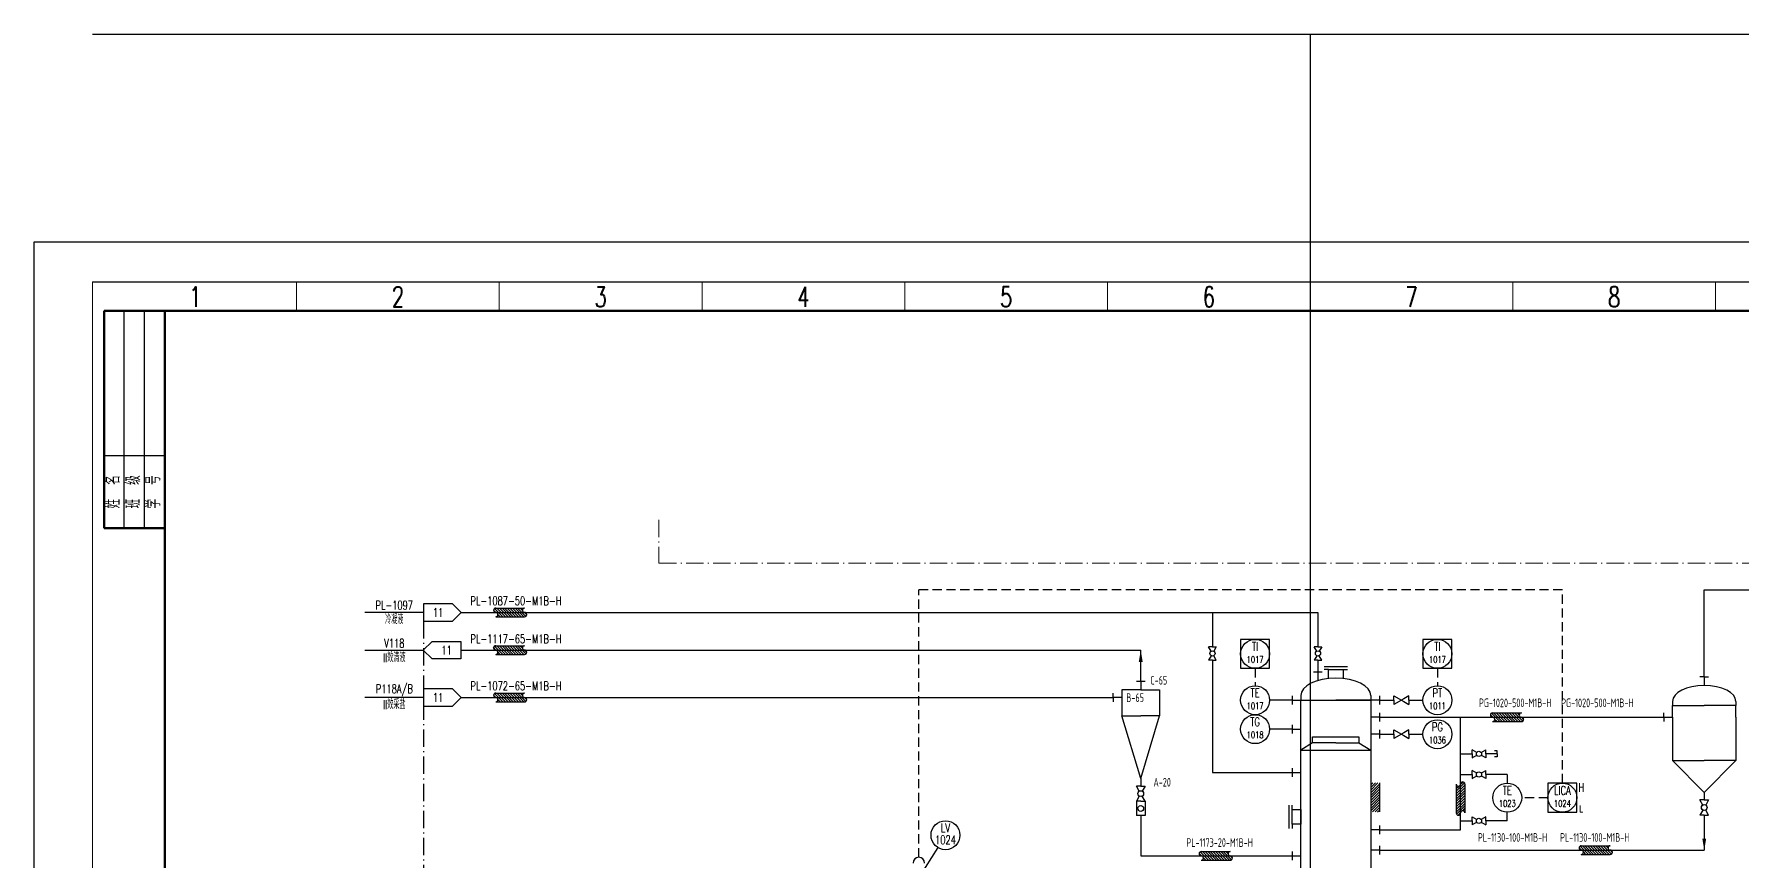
# Model space of a CAD drawing. Header units: millimetres. Extents: x 6119 to 9212, y 773 to 3028.
# Drawn here: x 6148 to 6738, y 2145 to 2431 of the extents above; entities that cross this region are included whole.
import ezdxf

# ---------------------------------------------------------------- set-up
doc = ezdxf.new("R2010")
doc.units = ezdxf.units.MM
doc.header["$LTSCALE"] = 0.5
doc.linetypes.add('ACAD_ISO10W100', pattern=[18.7, 12, -3, 0.7, -3])
doc.linetypes.add('HIDDEN', pattern=[9.525, 6.35, -3.175])
doc.layers.add('0-图框', color=7, linetype='Continuous', lineweight=15)
doc.layers.add('中心线', color=1, linetype='ACAD_ISO10W100', lineweight=18)
doc.styles.add('化工制图', font='romans.shx', dxfattribs={"width": 0.7, "bigfont": 'gbcbig.shx'})
doc.styles.add('国标汉字', font='gbenor.shx', dxfattribs={"width": 0.7, "height": 5, "bigfont": 'gbcbig.shx'})
picture_1 = doc.add_image_def('image1.jpg', size_in_pixel=(6623, 4678))

msp = doc.modelspace()

# ---------------------------------------------------------------- hatches: boundary and pattern name
h = msp.add_hatch()
h.set_pattern_fill('ANSI31', color=256, scale=0.2, angle=90)
h.set_pattern_definition([(135, (3, 277.8092), (-0.449012806, -0.449012806), [])])
h.paths.add_polyline_path([(6307.82, 2232.64, 1), (6307.82, 2231.14, -1), (6307.82, 2229.64), (6317.82, 2229.64, 1), (6317.82, 2231.14, -1), (6317.82, 2232.64)])
h = msp.add_hatch()
h.set_pattern_fill('ANSI31', color=256, scale=0.2, angle=90)
h.set_pattern_definition([(135, (3, 264.8427), (-0.449012806, -0.449012806), [])])
h.paths.add_polyline_path([(6307.82, 2219.68, 1), (6307.82, 2218.18, -1), (6307.82, 2216.68), (6317.82, 2216.68, 1), (6317.82, 2218.18, -1), (6317.82, 2219.68)])
h = msp.add_hatch()
h.set_pattern_fill('ANSI31', color=256, scale=0.2, angle=90)
h.set_pattern_definition([(135, (3, 248.45983), (-0.449012806, -0.449012806), [])])
h.paths.add_polyline_path([(6307.82, 2203.29, 1), (6307.82, 2201.79, -1), (6307.82, 2200.29), (6317.82, 2200.29, 1), (6317.82, 2201.79, -1), (6317.82, 2203.29)])
h = msp.add_hatch()
h.set_pattern_fill('ANSI31', color=256, scale=0.2, angle=90)
h.set_pattern_definition([(135, (347.2191, 241.6601), (-0.449012806, -0.449012806), [])])
h.paths.add_polyline_path([(6652.04, 2196.49, 1), (6652.04, 2194.99, -1), (6652.04, 2193.49), (6662.04, 2193.49, 1), (6662.04, 2194.99, -1), (6662.04, 2196.49)])
h = msp.add_hatch()
h.set_pattern_fill('ANSI31', color=256, scale=0.2)
h.set_pattern_definition([(45, (93.43764, 125.40637), (-0.449012806, 0.449012806), [])])
h.paths.add_polyline_path([(6613.02, 2172.29), (6610.02, 2172.29), (6610.02, 2162.29), (6613.02, 2162.29)])
h = msp.add_hatch()
h.set_pattern_fill('ANSI31', color=256, scale=0.2)
h.set_pattern_definition([(45, (4687.6873, 8476.7487), (-0.449012806, 0.449012806), [])])
h.paths.add_polyline_path([(6642.52, 2171.93, 1), (6641.02, 2171.93, -1), (6639.52, 2171.93), (6639.52, 2161.93, 1), (6641.02, 2161.93, -1), (6642.52, 2161.93)])
h = msp.add_hatch()
h.set_pattern_fill('ANSI31', color=256, scale=0.2, angle=90)
h.set_pattern_definition([(135, (246.6761, 193.78694), (-0.449012806, -0.449012806), [])])
h.paths.add_polyline_path([(6551.49, 2148.62, 1), (6551.49, 2147.12, -1), (6551.49, 2145.62), (6561.49, 2145.62, 1), (6561.49, 2147.12, -1), (6561.49, 2148.62)])
h = msp.add_hatch()
h.set_pattern_fill('ANSI31', color=256, scale=0.2, angle=90)
h.set_pattern_definition([(135, (377.8617, 195.78694), (-0.449012806, -0.449012806), [])])
h.paths.add_polyline_path([(6682.68, 2150.62, 1), (6682.68, 2149.12, -1), (6682.68, 2147.62), (6692.68, 2147.62, 1), (6692.68, 2149.12, -1), (6692.68, 2150.62)])

# ---------------------------------------------------------------- linework, layer by layer
for p, q in [((6168.57, 2430.72), (7009.57, 2430.72)), ((6168.57, 2345.26), (7009.57, 2345.26)), ((6169.07, 2345.26), (6969.07, 2345.26)), ((6725.16, 2208.9), (6725.16, 2238.9)), ((6725.16, 2238.9), (6819.94, 2238.9)), ((6282.92, 2231.14), (6262.68, 2231.14)), ((6282.92, 2231.14), (6281.4, 2231.14)), ((6282.92, 2234.14), (6282.92, 2228.14)), ((6292.92, 2234.14), (6282.92, 2234.14)), ((6295.92, 2231.14), (6292.92, 2234.14)), ((6292.92, 2228.14), (6295.92, 2231.14)), ((6295.92, 2231.14), (6591.77, 2231.14)), ((6307.82, 2232.64), (6317.82, 2232.64)), ((6307.82, 2229.64), (6317.82, 2229.64)), ((6555.32, 2231.14), (6555.32, 2219.33)), ((6591.77, 2231.14), (6591.77, 2219.33)), ((6282.92, 2228.14), (6292.92, 2228.14)), ((6282.92, 2218), (6262.68, 2218)), ((6282.83, 2218.09), (6285.83, 2221.09)), ((6285.83, 2215.09), (6282.83, 2218.09)), ((6285.83, 2221.09), (6295.83, 2221.09)), ((6295.83, 2221.09), (6295.83, 2215.09)), ((6295.83, 2218.09), (6297.35, 2218.09)), ((6295.83, 2218.09), (6530.57, 2218.09)), ((6307.82, 2219.68), (6317.82, 2219.68)), ((6530.57, 2207.44), (6530.57, 2218.09)), ((6555.32, 2219.33), (6553.97, 2219.33)), ((6554.87, 2217.77), (6553.97, 2219.33)), ((6555.32, 2219.33), (6556.67, 2219.33)), ((6556.67, 2219.33), (6555.77, 2217.77)), ((6565.06, 2221.86), (6565.06, 2211.86)), ((6575.06, 2221.86), (6565.06, 2221.86)), ((6575.06, 2211.86), (6575.06, 2221.86)), ((6591.77, 2219.33), (6590.42, 2219.33)), ((6591.32, 2217.77), (6590.42, 2219.33)), ((6591.77, 2219.33), (6593.12, 2219.33)), ((6593.12, 2219.33), (6592.22, 2217.77)), ((6638.02, 2221.86), (6628.02, 2221.86)), ((6628.02, 2221.86), (6628.02, 2211.86)), ((6638.02, 2211.86), (6638.02, 2221.86)), ((6295.83, 2215.09), (6285.83, 2215.09)), ((6307.82, 2216.68), (6317.82, 2216.68)), ((6554.87, 2216.21), (6553.97, 2214.65)), ((6555.32, 2214.65), (6553.97, 2214.65)), ((6555.32, 2214.65), (6556.67, 2214.65)), ((6555.32, 2214.65), (6555.32, 2175.86)), ((6556.67, 2214.65), (6555.77, 2216.21)), ((6565.06, 2211.86), (6575.06, 2211.86)), ((6591.32, 2216.21), (6590.42, 2214.65)), ((6591.77, 2214.65), (6590.42, 2214.65)), ((6591.77, 2214.65), (6593.12, 2214.65)), ((6591.77, 2214.65), (6591.77, 2210.65)), ((6593.12, 2214.65), (6592.22, 2216.21)), ((6593.91, 2212.49), (6601.93, 2212.49)), ((6595.41, 2211.49), (6593.91, 2211.49)), ((6600.43, 2211.49), (6601.93, 2211.49)), ((6628.02, 2211.86), (6638.02, 2211.86)), ((6529.07, 2207.44), (6532.07, 2207.44)), ((6530.57, 2207.44), (6530.57, 2204.44)), ((6590.27, 2210.65), (6593.27, 2210.65)), ((6591.77, 2210.65), (6591.77, 2207.65)), ((6725.16, 2208.9), (6723.66, 2208.9)), ((6725.16, 2208.9), (6725.16, 2205.9)), ((6725.16, 2208.9), (6726.66, 2208.9)), ((6282.92, 2201.79), (6262.68, 2201.79)), ((6282.92, 2201.79), (6281.4, 2201.79)), ((6282.92, 2204.79), (6282.92, 2198.79)), ((6292.92, 2204.79), (6282.92, 2204.79)), ((6295.92, 2201.79), (6292.92, 2204.79)), ((6292.92, 2198.79), (6295.92, 2201.79)), ((6295.92, 2201.79), (6521.07, 2201.79)), ((6307.82, 2203.29), (6317.82, 2203.29)), ((6307.82, 2200.29), (6317.82, 2200.29)), ((6521.07, 2201.79), (6521.07, 2203.29)), ((6524.07, 2201.79), (6521.07, 2201.79)), ((6521.07, 2201.79), (6521.07, 2200.29)), ((6530.57, 2204.44), (6524.07, 2204.44)), ((6524.07, 2204.44), (6524.07, 2195.44)), ((6530.57, 2204.44), (6537.07, 2204.44)), ((6537.07, 2204.44), (6537.07, 2195.44)), ((6582.81, 2200.86), (6575.06, 2200.86)), ((6582.81, 2202.36), (6582.81, 2199.36)), ((6582.81, 2200.86), (6585.81, 2200.86)), ((6585.81, 2202.45), (6585.81, 2200.86)), ((6585.81, 2200.86), (6597.92, 2200.86)), ((6610.02, 2200.86), (6597.92, 2200.86)), ((6610.02, 2202.45), (6610.02, 2200.86)), ((6613.02, 2200.86), (6610.02, 2200.86)), ((6613.02, 2202.36), (6613.02, 2199.36)), ((6613.02, 2200.86), (6617.93, 2200.86)), ((6617.93, 2200.86), (6617.93, 2202.36)), ((6617.93, 2202.36), (6621.39, 2200.36)), ((6621.39, 2201.36), (6617.93, 2199.36)), ((6617.93, 2200.86), (6617.93, 2199.36)), ((6623.12, 2202.36), (6621.39, 2201.36)), ((6621.39, 2200.36), (6623.12, 2199.36)), ((6623.12, 2200.86), (6623.12, 2202.36)), ((6623.12, 2200.86), (6623.12, 2199.36)), ((6623.12, 2200.86), (6628.02, 2200.86)), ((6714.21, 2200.43), (6714.21, 2199)), ((6736.11, 2200.43), (6736.11, 2199)), ((6282.92, 2198.79), (6292.92, 2198.79)), ((6524.07, 2195.44), (6530.57, 2195.44)), ((6530.57, 2173.78), (6524.07, 2195.44)), ((6537.07, 2195.44), (6530.57, 2195.44)), ((6530.57, 2173.78), (6537.07, 2195.44)), ((6613.02, 2195), (6610.02, 2195)), ((6613.02, 2196.5), (6613.02, 2193.5)), ((6613.02, 2195), (6711.21, 2195)), ((6641.02, 2156.12), (6641.02, 2195)), ((6652.04, 2196.49), (6662.04, 2196.49)), ((6711.21, 2195), (6711.21, 2196.5)), ((6711.21, 2195), (6714.21, 2195)), ((6711.21, 2195), (6711.21, 2193.5)), ((6714.21, 2195), (6714.21, 2199)), ((6714.21, 2199), (6725.16, 2199)), ((6714.21, 2195), (6714.21, 2180)), ((6736.11, 2199), (6725.16, 2199)), ((6736.11, 2195), (6736.11, 2199)), ((6736.11, 2195), (6736.11, 2180)), ((6582.81, 2190.86), (6575.06, 2190.86)), ((6582.81, 2192.36), (6582.81, 2189.36)), ((6582.81, 2190.86), (6585.81, 2190.86)), ((6589.92, 2186.2), (6589.92, 2188.2)), ((6589.92, 2188.2), (6605.92, 2188.2)), ((6605.92, 2188.2), (6605.92, 2186.2)), ((6613.02, 2189.12), (6610.02, 2189.12)), ((6613.02, 2190.62), (6613.02, 2187.62)), ((6613.02, 2189.12), (6617.93, 2189.12)), ((6617.93, 2189.12), (6617.93, 2190.62)), ((6617.93, 2190.62), (6621.39, 2188.62)), ((6621.39, 2189.62), (6617.93, 2187.62)), ((6617.93, 2189.12), (6617.93, 2187.62)), ((6623.12, 2190.62), (6621.39, 2189.62)), ((6621.39, 2188.62), (6623.12, 2187.62)), ((6623.12, 2189.12), (6623.12, 2190.62)), ((6623.12, 2189.12), (6623.12, 2187.62)), ((6623.12, 2189.12), (6628.02, 2189.12)), ((6652.04, 2193.49), (6662.04, 2193.49)), ((6589.92, 2186.2), (6585.81, 2183.56)), ((6585.81, 2183.56), (6610.02, 2183.56)), ((6597.92, 2186.2), (6589.92, 2186.2)), ((6597.92, 2186.2), (6605.92, 2186.2)), ((6605.92, 2186.2), (6610.02, 2183.56)), ((6641.02, 2182.34), (6645.02, 2182.34)), ((6645.02, 2182.34), (6645.02, 2183.69)), ((6646.58, 2182.79), (6645.02, 2183.69)), ((6645.02, 2182.34), (6645.02, 2180.99)), ((6648.14, 2182.79), (6649.7, 2183.69)), ((6649.7, 2182.34), (6649.7, 2183.69)), ((6649.7, 2182.34), (6649.7, 2180.99)), ((6653.7, 2182.34), (6649.7, 2182.34)), ((6653.7, 2183.34), (6652.7, 2183.34)), ((6653.7, 2182.34), (6653.7, 2183.34)), ((6653.7, 2182.34), (6653.7, 2181.34)), ((6582.81, 2177.36), (6582.81, 2174.36)), ((6645.02, 2180.99), (6646.58, 2181.89)), ((6645.02, 2175.22), (6645.02, 2176.57)), ((6646.58, 2175.67), (6645.02, 2176.57)), ((6649.7, 2180.99), (6648.14, 2181.89)), ((6648.14, 2175.67), (6649.7, 2176.57)), ((6649.7, 2175.22), (6649.7, 2176.57)), ((6653.7, 2181.34), (6652.7, 2181.34)), ((6714.21, 2180), (6725.16, 2180)), ((6725.16, 2169), (6714.21, 2180)), ((6736.11, 2180), (6725.16, 2180)), ((6725.16, 2169), (6736.11, 2180)), ((6530.57, 2171.2), (6529.07, 2171.2)), ((6530.07, 2169.47), (6529.07, 2171.2)), ((6530.57, 2173.78), (6530.57, 2171.2)), ((6530.57, 2171.2), (6532.07, 2171.2)), ((6532.07, 2171.2), (6531.07, 2169.47)), ((6555.32, 2175.86), (6582.81, 2175.86)), ((6582.81, 2175.86), (6585.81, 2175.86)), ((6613.02, 2172.29), (6613.02, 2162.29)), ((6639.52, 2171.93), (6639.52, 2161.93)), ((6641.02, 2175.22), (6645.02, 2175.22)), ((6642.52, 2171.93), (6642.52, 2161.93)), ((6645.02, 2175.22), (6645.02, 2173.87)), ((6645.02, 2173.87), (6646.58, 2174.77)), ((6649.7, 2173.87), (6648.14, 2174.77)), ((6649.7, 2175.22), (6649.7, 2173.87)), ((6657.15, 2175.22), (6649.7, 2175.22)), ((6657.15, 2175.22), (6657.15, 2172.22)), ((6671.18, 2172.22), (6671.18, 2162.22)), ((6681.18, 2172.22), (6671.18, 2172.22)), ((6681.18, 2162.22), (6681.18, 2172.22)), ((6530.07, 2167.74), (6529.07, 2166.01)), ((6530.57, 2166.01), (6529.07, 2166.01)), ((6529.07, 2166.01), (6529.07, 2161.01)), ((6530.57, 2166.01), (6532.07, 2166.01)), ((6532.07, 2166.01), (6531.07, 2167.74)), ((6532.07, 2166.01), (6532.07, 2161.01)), ((6581.81, 2156.56), (6581.81, 2164.58)), ((6582.81, 2163.08), (6582.81, 2164.58)), ((6725.16, 2166.42), (6723.66, 2166.42)), ((6724.66, 2164.69), (6723.66, 2166.42)), ((6725.16, 2169), (6725.16, 2166.42)), ((6725.16, 2166.42), (6726.66, 2166.42)), ((6726.66, 2166.42), (6725.66, 2164.69)), ((6532.07, 2161.01), (6529.07, 2161.01)), ((6530.57, 2161.01), (6530.57, 2147.12)), ((6641.02, 2159.22), (6645.02, 2159.22)), ((6645.02, 2159.22), (6645.02, 2160.57)), ((6645.02, 2160.57), (6646.58, 2159.67)), ((6645.02, 2159.22), (6645.02, 2157.87)), ((6646.58, 2158.77), (6645.02, 2157.87)), ((6649.7, 2160.57), (6648.14, 2159.67)), ((6648.14, 2158.77), (6649.7, 2157.87)), ((6649.7, 2159.22), (6649.7, 2160.57)), ((6649.7, 2159.22), (6649.7, 2157.87)), ((6657.15, 2159.22), (6649.7, 2159.22)), ((6657.15, 2159.22), (6657.15, 2162.22)), ((6671.18, 2162.22), (6681.18, 2162.22)), ((6724.66, 2162.96), (6723.66, 2161.23)), ((6725.16, 2161.23), (6723.66, 2161.23)), ((6725.16, 2161.23), (6726.66, 2161.23)), ((6725.16, 2161.23), (6725.16, 2149.12)), ((6726.66, 2161.23), (6725.66, 2162.96)), ((6582.81, 2158.06), (6582.81, 2156.56)), ((6613.02, 2156.12), (6610.02, 2156.12)), ((6613.02, 2157.62), (6613.02, 2154.62)), ((6613.02, 2156.12), (6641.02, 2156.12)), ((6460.47, 2150.03), (6453.95, 2139.67)), ((6530.57, 2147.12), (6582.81, 2147.12)), ((6551.49, 2148.62), (6561.49, 2148.62)), ((6582.81, 2148.62), (6582.81, 2145.62)), ((6582.81, 2147.12), (6585.81, 2147.12)), ((6613.02, 2149.12), (6610.02, 2149.12)), ((6613.02, 2150.62), (6613.02, 2147.62)), ((6613.02, 2149.12), (6725.16, 2149.12)), ((6682.68, 2150.62), (6692.68, 2150.62)), ((6682.68, 2147.62), (6692.68, 2147.62)), ((6551.49, 2145.62), (6561.49, 2145.62))]:
    msp.add_line(p, q)
at = {"color": 6}
msp.add_line((6589.07, 2430.72), (6589.07, 1630.03), dxfattribs=at)
at = {"linetype": 'HIDDEN'}
for p, q in [((6453.95, 2146.67), (6453.95, 2238.9)), ((6676.18, 2238.9), (6453.95, 2238.9)), ((6676.18, 2172.22), (6676.18, 2238.9)), ((6570.06, 2211.86), (6570.06, 2205.86)), ((6633.02, 2211.86), (6633.02, 2205.86)), ((6671.18, 2167.22), (6662.15, 2167.22))]:
    msp.add_line(p, q, dxfattribs=at)
at = {"color": 4, "linetype": 'ACAD_ISO10W100'}
msp.add_line((6282.92, 2228.14), (6282.92, 1835.97), dxfattribs=at)
msp.add_lwpolyline([(6595.41, 2208.36), (6595.41, 2211.49), (6600.43, 2211.49), (6600.43, 2208.36)])
for points in [[(6585.81, 2200.86), (6610.02, 2200.86), (6610.02, 2132.25), (6585.81, 2132.25)], [(6582.81, 2158.06), (6582.81, 2163.08), (6585.81, 2163.08), (6585.81, 2158.06)]]:
    msp.add_lwpolyline(points, close=True)
for centre, radius in [((6555.32, 2216.99), 0.9), ((6570.06, 2216.86), 5), ((6591.77, 2216.99), 0.9), ((6633.02, 2216.86), 5), ((6570.06, 2200.86), 5), ((6633.02, 2200.86), 5), ((6570.06, 2190.86), 5), ((6633.02, 2189.12), 5), ((6647.36, 2182.34), 0.9), ((6647.36, 2175.22), 0.9), ((6657.15, 2167.22), 5), ((6676.18, 2167.22), 5), ((6530.57, 2168.61), 1), ((6530.57, 2163.5), 1), ((6725.16, 2163.82), 1), ((6463.14, 2154.26), 5), ((6647.36, 2159.22), 0.9)]:
    msp.add_circle(centre, radius)
for centre, radius, start, end in [((6307.82, 2231.89), 0.75, 90, 270), ((6307.82, 2230.39), 0.75, 270, 90), ((6317.82, 2231.89), 0.75, 90, 270), ((6317.82, 2230.39), 0.75, 270, 90), ((6307.82, 2218.93), 0.75, 90, 270), ((6307.82, 2217.43), 0.75, 270, 90), ((6317.82, 2218.93), 0.75, 90, 270), ((6317.82, 2217.43), 0.75, 270, 90), ((6307.82, 2202.54), 0.75, 90, 270), ((6307.82, 2201.04), 0.75, 270, 90), ((6317.82, 2202.54), 0.75, 90, 270), ((6317.82, 2201.04), 0.75, 270, 90), ((6652.04, 2195.74), 0.75, 90, 270), ((6652.04, 2194.24), 0.75, 270, 90), ((6662.04, 2195.74), 0.75, 90, 270), ((6662.04, 2194.24), 0.75, 270, 90), ((6640.27, 2171.93), 0.75, 180, 0), ((6641.77, 2171.93), 0.75, 0, 180), ((6640.27, 2161.93), 0.75, 180, 0), ((6641.77, 2161.93), 0.75, 0, 180), ((6453.95, 2144.67), 2, 0, 180), ((6551.49, 2147.87), 0.75, 90, 270), ((6551.49, 2146.37), 0.75, 270, 90), ((6561.49, 2147.87), 0.75, 90, 270), ((6561.49, 2146.37), 0.75, 270, 90), ((6682.68, 2149.87), 0.75, 90, 270), ((6682.68, 2148.37), 0.75, 270, 90), ((6692.68, 2149.87), 0.75, 90, 270), ((6692.68, 2148.37), 0.75, 270, 90)]:
    msp.add_arc(centre, radius, start, end)
for centre, major_axis in [((6597.92, 2202.45), (-12.11, 0)), ((6725.16, 2200.43), (-10.95, 0))]:
    msp.add_ellipse(centre, major_axis=major_axis, ratio=0.498823, start_param=3.141593, end_param=6.283185)
for points in [[(6529.9, 2214.09), (6530.57, 2218.09), (6531.24, 2214.09)], [(6724.49, 2153.12), (6725.16, 2149.12), (6725.82, 2153.12)]]:
    msp.add_solid(points)
at = {"layer": '0-图框', "color": 7, "lineweight": 18}
for p, q in [((6168.57, 2345.26), (7009.57, 2345.26)), ((6168.57, 2345.26), (6168.57, 1751.26)), ((6239.07, 2345.27), (6239.07, 2335.27)), ((6309.07, 2345.27), (6309.07, 2335.27)), ((6379.07, 2345.27), (6379.07, 2335.27)), ((6449.07, 2345.27), (6449.07, 2335.27)), ((6519.07, 2345.27), (6519.07, 2335.27)), ((6589.07, 2335.26), (6589.07, 2345.26)), ((6659.07, 2345.27), (6659.07, 2335.27)), ((6729.07, 2345.27), (6729.07, 2335.27))]:
    msp.add_line(p, q, dxfattribs=at)
at = {"layer": '0-图框', "lineweight": 60}
for p, q in [((6193.57, 2335.26), (6172.57, 2335.26)), ((6172.57, 2335.26), (6172.57, 2260.26)), ((6172.57, 2260.26), (6193.57, 2260.26))]:
    msp.add_line(p, q, dxfattribs=at)
at = {"layer": '0-图框', "lineweight": -3}
for p, q in [((6179.57, 2260.26), (6179.57, 2335.26)), ((6186.57, 2260.26), (6186.57, 2335.26)), ((6172.57, 2285.26), (6193.57, 2285.26))]:
    msp.add_line(p, q, dxfattribs=at)
at = {"layer": '0-图框', "color": 7, "lineweight": 18}
msp.add_lwpolyline([(6168.57, 2345.26), (7009.57, 2345.26), (7009.57, 1751.26), (6168.57, 1751.26)], close=True, dxfattribs=at)
at = {"layer": '0-图框'}
msp.add_lwpolyline([(6168.57, 2345.26), (7009.57, 2345.26), (7009.57, 1751.26), (6168.57, 1751.26)], close=True, dxfattribs=at)
at = {"layer": '0-图框', "color": 7, "lineweight": 60}
msp.add_lwpolyline([(6193.57, 2335.26), (6999.57, 2335.26), (6999.57, 1761.26), (6193.57, 1761.26)], close=True, dxfattribs=at)
at = {"layer": '中心线'}
for p, q in [((6364.2, 2263.12), (6364.2, 2248.12)), ((6364.2, 2248.12), (6876.12, 2248.12))]:
    msp.add_line(p, q, dxfattribs=at)

# ---------------------------------------------------------------- texts
at = {"style": '国标汉字', "width": 0.7}
for s, p in [('C-65', (6533.9, 2206.24, 180)), ('B-65', (6525.59, 2200.24, 180)), ('PG-1020-500-M1B-H', (6647.38, 2198.45, 180)), ('PG-1020-500-M1B-H', (6675.75, 2198.45, 180)), ('A-20', (6534.96, 2171.05, 180)), ('PL-1173-20-M1B-H', (6546.34, 2150.23, 180)), ('PL-1130-100-M1B-H', (6647, 2151.99, 180)), ('PL-1130-100-M1B-H', (6675.38, 2151.99, 180))]:
    msp.add_text(s, height=3, dxfattribs=at).set_placement(p)
at = {"style": '化工制图'}
for s, width, insert, char_height, attachment_point in [('PL-1097', 20.2367, (6272.8, 2233.64), 3, 5), ('PL-1087-50-M1B-H', 40, (6314.82, 2235.14), 3, 5), ('冷凝液', 20.2367, (6272.8, 2228.64), 3, 5), ('11', 10, (6287.92, 2231.14), 3, 5), ('PL-1117-65-M1B-H', 40, (6314.82, 2222), 3, 5), ('V118', 20.2367, (6272.8, 2220.5), 3, 5), ('II效清液', 20.2367, (6272.8, 2215.5), 3, 5), ('11', 10, (6290.83, 2218.09), 3, 5), ('TI', 10, (6570.06, 2219.36), 3, 5), ('TI', 10, (6633.02, 2219.36), 3, 5), ('1017', 10, (6570.06, 2216.01), 2.3, 2), ('1017', 10, (6633.02, 2216.01), 2.3, 2), ('P118A/B', 20.2367, (6272.8, 2204.29), 3, 5), ('PL-1072-65-M1B-H', 40, (6314.82, 2205.79), 3, 5), ('II效采盐', 20.2367, (6272.8, 2199.29), 3, 5), ('11', 10, (6287.92, 2201.79), 3, 5), ('1017', 10, (6570.06, 2200.01), 2.3, 2), ('TE', 10, (6570.06, 2203.36), 3, 5), ('1011', 10, (6633.02, 2200.01), 2.3, 2), ('PT', 10, (6633.02, 2203.36), 3, 5), ('TG', 10, (6570.06, 2193.36), 3, 5), ('1018', 10, (6570.06, 2190.01), 2.3, 2), ('1036', 10, (6633.02, 2188.27), 2.3, 2), ('PG', 10, (6633.02, 2191.62), 3, 5), ('TE', 10, (6657.15, 2169.72), 3, 5), ('LICA', 10, (6676.18, 2169.72), 3, 5), ('H', 10, (6682.68, 2170.72), 3, 5), ('1023', 10, (6657.15, 2166.37), 2.3, 2), ('1024', 10, (6676.18, 2166.37), 2.3, 2), ('L', 10, (6682.68, 2164.57), 2.3, 2), ('1024', 10, (6463.14, 2152.68), 3, 5), ('LV', 10, (6463.14, 2156.76), 3, 5)]:
    msp.add_mtext_dynamic_manual_height_columns(s, width=width, gutter_width=25, heights=[0], dxfattribs=dict(at, insert=insert, char_height=char_height, attachment_point=attachment_point))
at = {"layer": '0-图框', "color": 7, "lineweight": 18, "char_height": 7, "attachment_point": 5, "style": '化工制图'}
for s, insert in [('1', (6204.07, 2340.07)), ('2', (6274.07, 2340.07)), ('3', (6344.07, 2340.07)), ('4', (6414.07, 2340.07)), ('5', (6484.07, 2340.07)), ('6', (6554.07, 2340.07)), ('7', (6624.07, 2340.07)), ('8', (6694.07, 2340.07))]:
    msp.add_mtext_dynamic_manual_height_columns(s, width=70, gutter_width=12.5, heights=[0], dxfattribs=dict(at, insert=insert))
at = {"layer": '0-图框', "color": 7, "lineweight": 18, "char_height": 5, "attachment_point": 5, "rotation": 90, "style": '化工制图'}
for s, insert in [('\\pxqc,t3;姓  名', (6175.57, 2272.76)), ('\\pxqc,t3;班  级', (6182.57, 2272.76)), ('\\pxqc,t3;学  号', (6189.57, 2272.76))]:
    msp.add_mtext_dynamic_manual_height_columns(s, width=25, gutter_width=12.5, heights=[0], dxfattribs=dict(at, insert=insert))

# ---------------------------------------------------------------- pictures from other files: only their frames are drawn
image = msp.add_image(picture_1, insert=(6148.44, 1736.13), size_in_units=(882, 622.98), dxfattribs=dict(fade=87))
image.dxf.flags = 7

doc.saveas('drawing.dxf')
